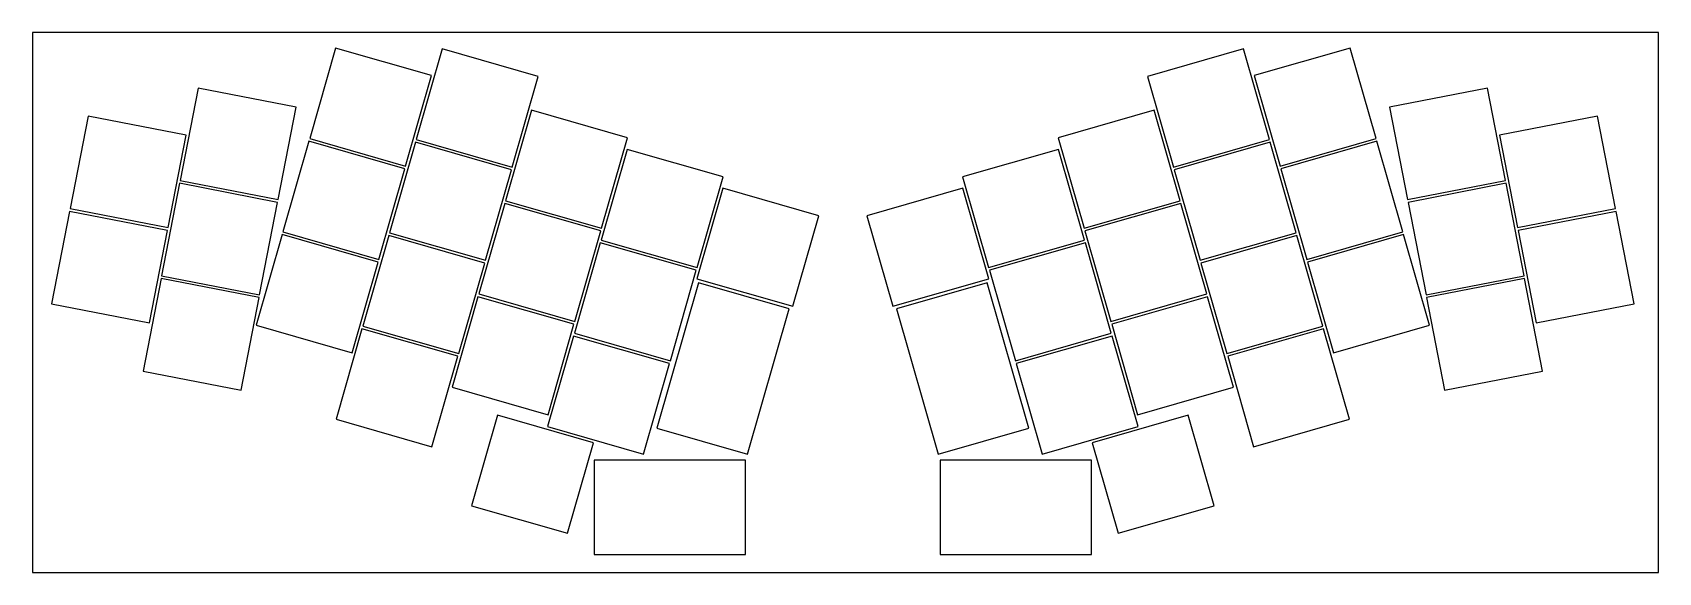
# Model space of a CAD drawing. Header units: millimetres. Extents: x -14 to 272, y -54 to 41.
import ezdxf

# ---------------------------------------------------------------- set-up
doc = ezdxf.new("R2010")
doc.units = ezdxf.units.MM

msp = doc.modelspace()

# ---------------------------------------------------------------- linework, layer by layer
for p, q in [((271.5, 41.1), (-13.5, 41.1)), ((-13.5, 41.1), (-13.5, -53.5)), ((271.5, -53.5), (271.5, 41.1)), ((39.63, 38.38), (35.08, 22.52)), ((56.45, 33.55), (39.63, 38.38)), ((58.31, 38.22), (53.76, 22.36)), ((75.13, 33.4), (58.31, 38.22)), ((198.76, 38.22), (181.94, 33.4)), ((203.31, 22.36), (198.76, 38.22)), ((217.44, 38.38), (200.62, 33.55)), ((221.99, 22.52), (217.44, 38.38)), ((15.52, 31.36), (12.37, 15.17)), ((32.7, 28.03), (15.52, 31.36)), ((51.9, 17.69), (56.45, 33.55)), ((70.58, 17.54), (75.13, 33.4)), ((181.94, 33.4), (186.48, 17.54)), ((200.62, 33.55), (205.16, 17.69)), ((241.55, 31.36), (224.37, 28.03)), ((244.69, 15.17), (241.55, 31.36)), ((-3.77, 26.46), (-6.92, 10.26)), ((13.41, 23.12), (-3.77, 26.46)), ((29.55, 11.83), (32.7, 28.03)), ((73.96, 27.49), (69.41, 11.63)), ((90.78, 22.67), (73.96, 27.49)), ((183.11, 27.49), (166.29, 22.67)), ((187.66, 11.63), (183.11, 27.49)), ((224.37, 28.03), (227.51, 11.83)), ((260.84, 26.46), (243.66, 23.12)), ((263.98, 10.26), (260.84, 26.46)), ((10.26, 6.92), (13.41, 23.12)), ((243.66, 23.12), (246.81, 6.92)), ((34.94, 22.04), (30.39, 6.18)), ((51.76, 17.21), (34.94, 22.04)), ((35.08, 22.52), (51.9, 17.69)), ((53.62, 21.88), (49.07, 6.02)), ((70.44, 17.06), (53.62, 21.88)), ((53.76, 22.36), (70.58, 17.54)), ((90.71, 20.61), (86.16, 4.75)), ((86.23, 6.81), (90.78, 22.67)), ((107.53, 15.79), (90.71, 20.61)), ((166.36, 20.61), (149.53, 15.79)), ((166.29, 22.67), (170.83, 6.81)), ((170.9, 4.75), (166.36, 20.61)), ((186.48, 17.54), (203.31, 22.36)), ((203.44, 21.88), (186.62, 17.06)), ((207.99, 6.02), (203.44, 21.88)), ((205.16, 17.69), (221.99, 22.52)), ((222.12, 22.04), (205.3, 17.21)), ((226.67, 6.18), (222.12, 22.04)), ((47.22, 1.35), (51.76, 17.21)), ((205.3, 17.21), (209.85, 1.35)), ((12.28, 14.68), (9.13, -1.52)), ((29.45, 11.34), (12.28, 14.68)), ((12.37, 15.17), (29.55, 11.83)), ((65.9, 1.2), (70.44, 17.06)), ((102.98, -0.08), (107.53, 15.79)), ((149.53, 15.79), (154.08, -0.08)), ((186.62, 17.06), (191.17, 1.2)), ((227.51, 11.83), (244.69, 15.17)), ((244.79, 14.68), (227.61, 11.34)), ((247.94, -1.52), (244.79, 14.68)), ((69.41, 11.63), (86.23, 6.81)), ((107.49, 13.82), (102.94, -2.04)), ((124.31, 9), (107.49, 13.82)), ((149.58, 13.82), (132.76, 9)), ((154.13, -2.04), (149.58, 13.82)), ((170.83, 6.81), (187.66, 11.63)), ((-7.02, 9.77), (-10.16, -6.43)), ((10.16, 6.43), (-7.02, 9.77)), ((-6.92, 10.26), (10.26, 6.92)), ((26.31, -4.86), (29.45, 11.34)), ((69.27, 11.15), (64.72, -4.71)), ((86.09, 6.33), (69.27, 11.15)), ((119.76, -6.86), (124.31, 9)), ((132.76, 9), (137.3, -6.86)), ((187.79, 11.15), (170.97, 6.33)), ((192.34, -4.71), (187.79, 11.15)), ((227.61, 11.34), (230.76, -4.86)), ((246.81, 6.92), (263.98, 10.26)), ((264.08, 9.77), (246.9, 6.43)), ((267.23, -6.43), (264.08, 9.77)), ((7.02, -9.77), (10.16, 6.43)), ((30.39, 6.18), (47.22, 1.35)), ((49.07, 6.02), (65.9, 1.2)), ((81.54, -9.53), (86.09, 6.33)), ((170.97, 6.33), (175.52, -9.53)), ((191.17, 1.2), (207.99, 6.02)), ((209.85, 1.35), (226.67, 6.18)), ((246.9, 6.43), (250.05, -9.77)), ((30.26, 5.69), (25.71, -10.17)), ((47.08, 0.87), (30.26, 5.69)), ((48.94, 5.54), (44.39, -10.32)), ((65.76, 0.72), (48.94, 5.54)), ((86.02, 4.27), (81.47, -11.59)), ((102.84, -0.56), (86.02, 4.27)), ((86.16, 4.75), (102.98, -0.08)), ((154.08, -0.08), (170.9, 4.75)), ((171.04, 4.27), (154.22, -0.56)), ((175.59, -11.59), (171.04, 4.27)), ((208.13, 5.54), (191.31, 0.72)), ((212.68, -10.32), (208.13, 5.54)), ((226.81, 5.69), (209.99, 0.87)), ((231.36, -10.17), (226.81, 5.69)), ((42.53, -14.99), (47.08, 0.87)), ((61.21, -15.14), (65.76, 0.72)), ((191.31, 0.72), (195.85, -15.14)), ((209.99, 0.87), (214.54, -14.99)), ((9.03, -2.01), (5.88, -18.21)), ((26.21, -5.35), (9.03, -2.01)), ((9.13, -1.52), (26.31, -4.86)), ((103.25, -2.75), (95.95, -28.23)), ((98.3, -16.42), (102.84, -0.56)), ((102.94, -2.04), (119.76, -6.86)), ((119.12, -7.3), (103.25, -2.75)), ((137.3, -6.86), (154.13, -2.04)), ((153.81, -2.75), (137.95, -7.3)), ((161.12, -28.23), (153.81, -2.75)), ((154.22, -0.56), (158.77, -16.42)), ((230.76, -4.86), (247.94, -1.52)), ((248.03, -2.01), (230.85, -5.35)), ((251.18, -18.21), (248.03, -2.01)), ((23.06, -21.55), (26.21, -5.35)), ((64.58, -5.19), (60.04, -21.05)), ((81.41, -10.01), (64.58, -5.19)), ((64.72, -4.71), (81.54, -9.53)), ((175.52, -9.53), (192.34, -4.71)), ((192.48, -5.19), (175.66, -10.01)), ((197.03, -21.05), (192.48, -5.19)), ((230.85, -5.35), (234, -21.55)), ((-10.16, -6.43), (7.02, -9.77)), ((111.81, -32.78), (119.12, -7.3)), ((137.95, -7.3), (145.25, -32.78)), ((250.05, -9.77), (267.23, -6.43)), ((25.71, -10.17), (42.53, -14.99)), ((44.25, -10.8), (39.7, -26.66)), ((61.07, -15.63), (44.25, -10.8)), ((44.39, -10.32), (61.21, -15.14)), ((76.86, -25.87), (81.41, -10.01)), ((175.66, -10.01), (180.21, -25.87)), ((195.85, -15.14), (212.68, -10.32)), ((212.81, -10.8), (195.99, -15.63)), ((217.36, -26.66), (212.81, -10.8)), ((214.54, -14.99), (231.36, -10.17)), ((81.34, -12.07), (76.79, -27.93)), ((98.16, -16.9), (81.34, -12.07)), ((81.47, -11.59), (98.3, -16.42)), ((158.77, -16.42), (175.59, -11.59)), ((175.73, -12.07), (158.91, -16.9)), ((180.28, -27.93), (175.73, -12.07)), ((56.52, -31.49), (61.07, -15.63)), ((93.61, -32.76), (98.16, -16.9)), ((158.91, -16.9), (163.45, -32.76)), ((195.99, -15.63), (200.54, -31.49)), ((5.88, -18.21), (23.06, -21.55)), ((234, -21.55), (251.18, -18.21)), ((60.04, -21.05), (76.86, -25.87)), ((180.21, -25.87), (197.03, -21.05)), ((39.7, -26.66), (56.52, -31.49)), ((68, -25.93), (63.45, -41.8)), ((84.82, -30.76), (68, -25.93)), ((76.79, -27.93), (93.61, -32.76)), ((95.95, -28.23), (111.81, -32.78)), ((145.25, -32.78), (161.12, -28.23)), ((163.45, -32.76), (180.28, -27.93)), ((189.07, -25.93), (172.24, -30.76)), ((193.61, -41.8), (189.07, -25.93)), ((200.54, -31.49), (217.36, -26.66)), ((80.27, -46.62), (84.82, -30.76)), ((172.24, -30.76), (176.79, -46.62)), ((111.47, -33.84), (84.97, -33.84)), ((84.97, -33.84), (84.97, -50.34)), ((111.47, -50.34), (111.47, -33.84)), ((172.09, -33.84), (145.59, -33.84)), ((145.59, -33.84), (145.59, -50.34)), ((172.09, -50.34), (172.09, -33.84)), ((63.45, -41.8), (80.27, -46.62)), ((176.79, -46.62), (193.61, -41.8)), ((84.97, -50.34), (111.47, -50.34)), ((145.59, -50.34), (172.09, -50.34)), ((-13.5, -53.5), (271.5, -53.5))]:
    msp.add_line(p, q)

doc.saveas('drawing.dxf')
